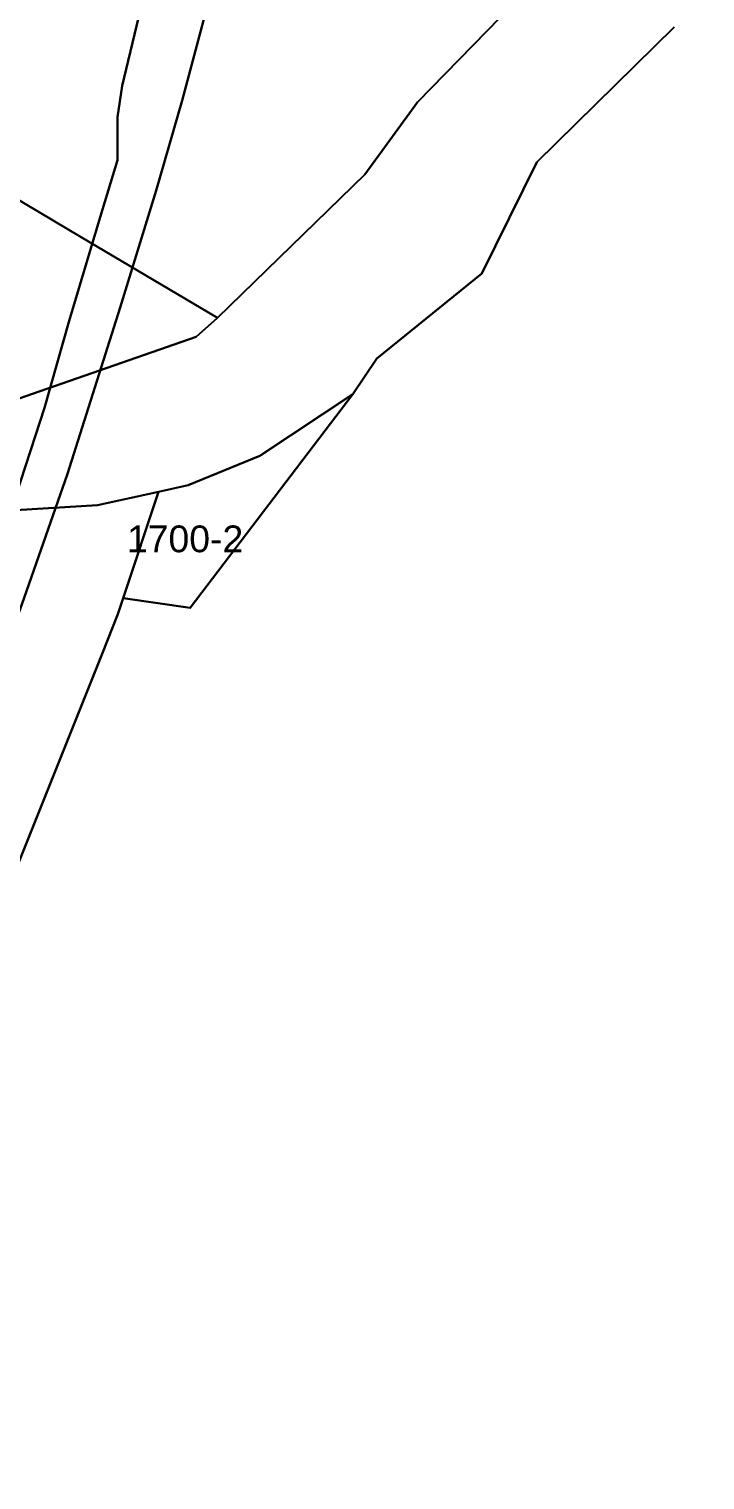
# Model space of a CAD drawing. Header units: metres. Extents: x 7508000 to 7510589, y 4725804 to 4728000.
# Drawn here: x 7509629.9 to 7509756.3, y 4726870.8 to 4727141.9 of the extents above; entities that cross this region are included whole.
import ezdxf
from ezdxf.enums import TextEntityAlignment as Align

# ---------------------------------------------------------------- set-up
doc = ezdxf.new("R2010")
doc.units = ezdxf.units.M
for name, color, linetype in [('_KOCKA', 5, 'Continuous'), ('OBILIQ_A10_PAR_PARCEL_TXT', 7, 'Continuous'), ('OBILIQ_PAR_PARCELGEOM_ILI', 7, 'Continuous'), ('Orotofoto 2018', 7, 'Continuous')]:
    doc.layers.add(name, color=color, linetype=linetype)
doc.styles.get("Standard").update_dxf_attribs({"font": 'arial.ttf'})
picture_1 = doc.add_image_def('image1.ecw', size_in_pixel=(11111, 11111))

msp = doc.modelspace()

# ---------------------------------------------------------------- linework, layer by layer
at = {"layer": '_KOCKA', "color": 5, "lineweight": 30, "flags": 128}
for points in [[(7509488.08, 4726666.89), (7509497.3, 4726698.71), (7509503.42, 4726718.43), (7509510.45, 4726737.69), (7509515.4, 4726752.3), (7509523.11, 4726771.89), (7509530.49, 4726791.28), (7509537.44, 4726808.7), (7509547, 4726831.41), (7509555.89, 4726852.04), (7509567.13, 4726878.95), (7509574.91, 4726897.63), (7509583.64, 4726918.34), (7509594.78, 4726945.07), (7509603.76, 4726967.63), (7509613.23, 4726992.1), (7509622.7, 4727017.84), (7509629.07, 4727035.59), (7509637.12, 4727058.75), (7509647.01, 4727089.84), (7509653.71, 4727111.7), (7509658.58, 4727128.49), (7509667.13, 4727160.59), (7509675.09, 4727192.1)], [(7509550.5, 4726857.99), (7509557.74, 4726874.88), (7509567, 4726898.08), (7509580.6, 4726930.86), (7509595.81, 4726967.63), (7509602.29, 4726984.92), (7509608.5, 4727001.4), (7509615.6, 4727019.66), (7509621.71, 4727037.2), (7509627.54, 4727054.82), (7509632.83, 4727071.07), (7509637.43, 4727087.32), (7509643.27, 4727106.72), (7509646.48, 4727117.32), (7509646.48, 4727125.36), (7509647.37, 4727131.23), (7509652.35, 4727152.04)]]:
    msp.add_lwpolyline(points, dxfattribs=at)
at = {"layer": 'OBILIQ_PAR_PARCELGEOM_ILI', "color": 7, "linetype": 'Continuous'}
for points in [[(7509728.42, 4727154.74), (7509702.6, 4727128.2), (7509692.73, 4727114.7), (7509665.19, 4727087.87), (7509661.21, 4727084.33), (7509630.59, 4727073.67), (7509615.09, 4727068.28), (7509601.07, 4727067.6), (7509579.52, 4727062.45), (7509569.38, 4727051.63), (7509562.29, 4727043.78), (7509555.95, 4727035.75), (7509544.21, 4727030.18), (7509536.69, 4727019.99), (7509543.55, 4726994.95), (7509515.84, 4726966.6), (7509483.17, 4726948.55), (7509445.42, 4726936.6), (7509407.67, 4726941.43)], [(7509563.13, 4727143.54), (7509607.07, 4727119.89), (7509621.34, 4727113.89), (7509639.73, 4727102.98), (7509665.19, 4727087.87), (7509692.73, 4727114.7), (7509702.6, 4727128.2), (7509728.42, 4727154.74)], [(7509750.55, 4727142.2), (7509724.89, 4727117), (7509714.58, 4727096.19), (7509694.95, 4727080.27), (7509690.47, 4727073.65), (7509660.08, 4727033.73), (7509647.57, 4727035.5), (7509646.58, 4727032.53), (7509643.61, 4727025.1), (7509626.58, 4726982.43), (7509624.88, 4726978.16), (7509609.2, 4726938.81), (7509608.28, 4726937.24), (7509569.31, 4726854.97), (7509616.3, 4726838.27), (7509662.88, 4726821.17), (7509672.91, 4726817.45), (7509674.37, 4726818.34), (7509717.47, 4726843.75), (7509760.66, 4726870.06)], [(7509624.37, 4727051.75), (7509642.75, 4727052.9), (7509654.17, 4727055.41), (7509659.73, 4727056.63), (7509673.13, 4727062.08), (7509690.47, 4727073.65), (7509694.95, 4727080.27), (7509714.58, 4727096.19), (7509724.89, 4727117), (7509750.55, 4727142.2)], [(7509569.31, 4726854.97), (7509608.28, 4726937.24), (7509609.2, 4726938.81), (7509624.88, 4726978.16), (7509626.58, 4726982.43), (7509643.61, 4727025.1), (7509646.58, 4727032.53), (7509647.57, 4727035.5), (7509654.17, 4727055.41), (7509642.75, 4727052.9), (7509624.37, 4727051.75), (7509623.48, 4727048.63), (7509615.83, 4727025.3), (7509612.43, 4727014.92), (7509607.68, 4727000.43), (7509601.2, 4726985.87), (7509584.39, 4726948.11), (7509584.28, 4726947.84), (7509566.58, 4726904.74), (7509545.85, 4726863.55)]]:
    msp.add_lwpolyline(points, dxfattribs=at)
for points in [[(7509661.21, 4727084.33), (7509665.19, 4727087.87), (7509639.73, 4727102.98), (7509621.34, 4727113.89), (7509607.07, 4727119.89), (7509593.04, 4727090.66), (7509574.12, 4727071.57), (7509556.46, 4727058.65), (7509544.21, 4727030.18), (7509555.95, 4727035.75), (7509562.29, 4727043.78), (7509569.38, 4727051.63), (7509579.52, 4727062.45), (7509601.07, 4727067.6), (7509615.09, 4727068.28), (7509630.59, 4727073.67), (7509661.21, 4727084.33)], [(7509660.08, 4727033.73), (7509690.47, 4727073.65), (7509673.13, 4727062.08), (7509659.73, 4727056.63), (7509654.17, 4727055.41), (7509647.57, 4727035.5), (7509660.08, 4727033.73)]]:
    msp.add_lwpolyline(points, close=True, dxfattribs=at)

# ---------------------------------------------------------------- texts
at = {"layer": 'OBILIQ_A10_PAR_PARCEL_TXT', "color": 7}
msp.add_text('1700-2', height=5, dxfattribs=at).set_placement((7509659.13, 4727046.6), align=Align.MIDDLE_CENTER)

# ---------------------------------------------------------------- pictures from other files: only their frames are drawn
at = {"layer": 'Orotofoto 2018'}
image = msp.add_image(picture_1, insert=(7508000, 4726000.02), size_in_units=(1999.82, 1999.82), dxfattribs=at)
image.dxf.flags = 7

doc.saveas('drawing.dxf')
